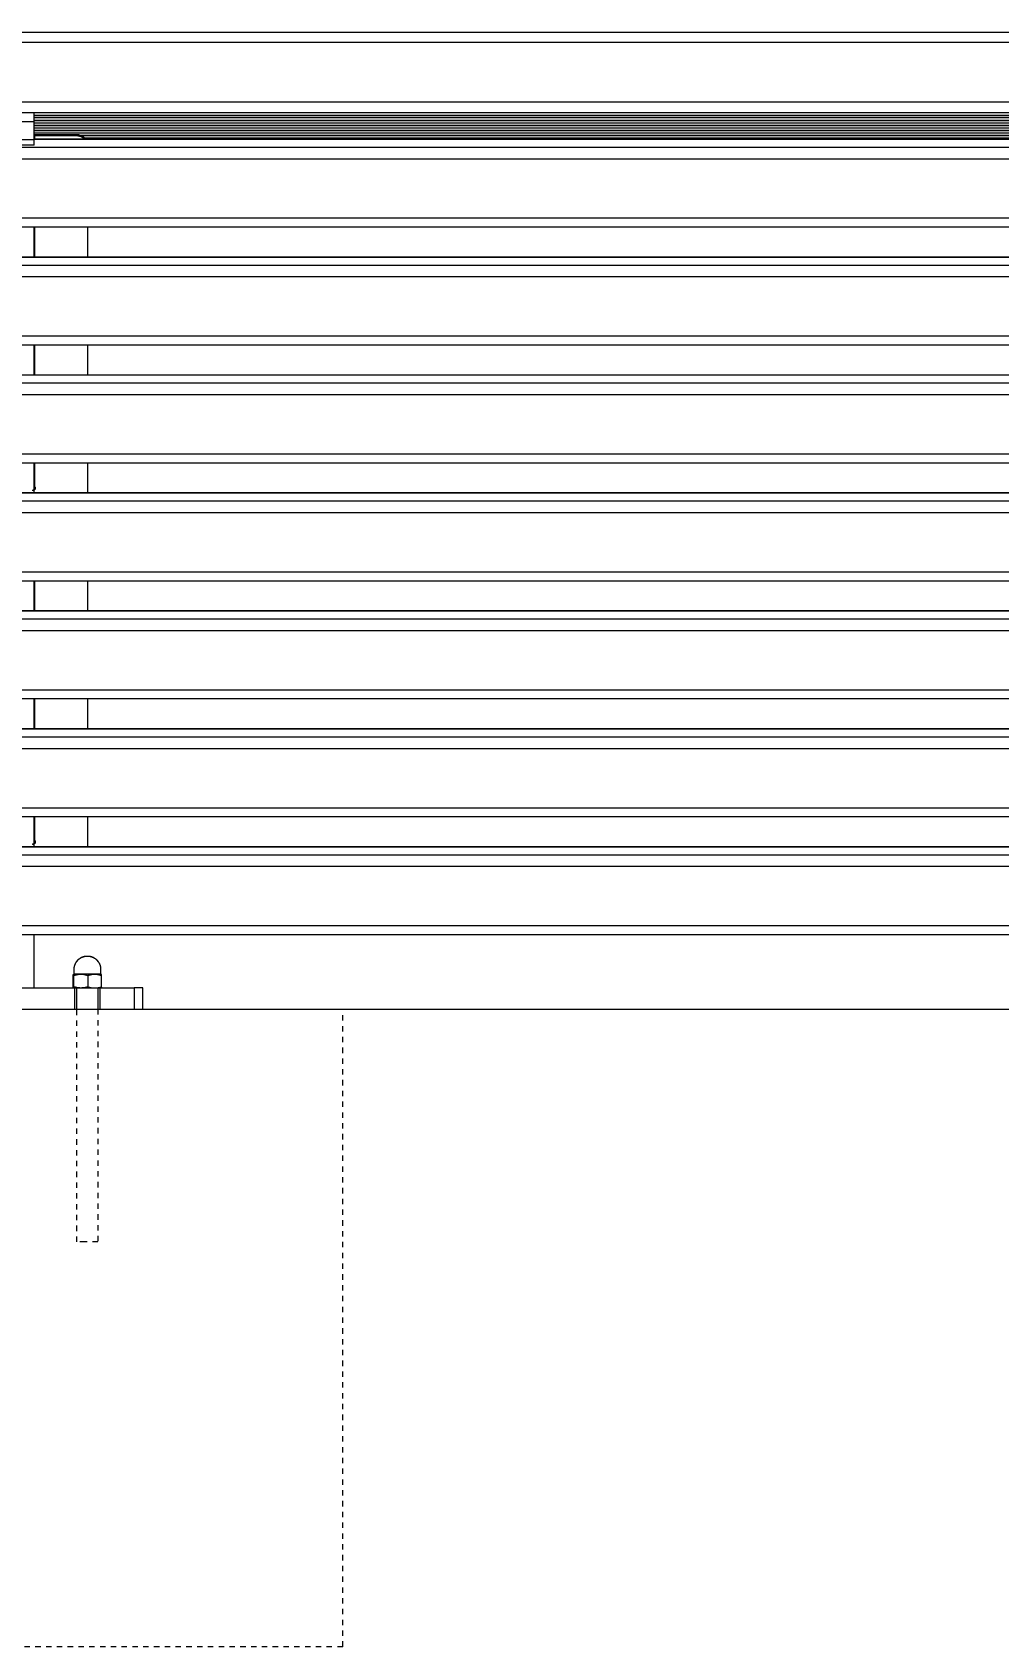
# Model space of a CAD drawing. Header units: inches. Extents: x -16 to 183, y -17 to 123.
# Drawn here: x 27.91 to 45.82, y 93.22 to 123.13 of the extents above; entities that cross this region are included whole.
import ezdxf

# ---------------------------------------------------------------- set-up
doc = ezdxf.new("R2010")
doc.units = ezdxf.units.IN
doc.linetypes.add('HIDDEN', pattern=[1.905, 1.27, -0.635])
for name, color, linetype, lineweight in [('ZANO_R', 7, 'Continuous', 0), ('ZANO_R_przerywana', 250, 'HIDDEN', 0), ('ZANO_W', 1, 'Continuous', 0)]:
    doc.layers.add(name, color=color, linetype=linetype, lineweight=lineweight)
doc.styles.get("Standard").update_dxf_attribs({"font": 'arial.ttf'})
doc.dimstyles.new('amerykanie', dxfattribs={"dimtxt": 50, "dimasz": 50, "dimexe": 0.5, "dimexo": 0.5, "dimgap": 1, "dimtad": 1, "dimdec": 0, "dimzin": 0, "dimlunit": 5, "dimtxsty": 'Standard', "dimcen": 0.09, "dimclrd": 1, "dimclre": 1, "dimclrt": 1, "dimazin": 0, "dimtfac": 1, "dimtdec": 0, "dimtmove": 0, "dimatfit": 3, "dimfxl": 1, "dimtzin": 0, "dimarcsym": 1})

# ---------------------------------------------------------------- blocks, each defined once
blk = doc.blocks.new('*D373')
at = {"layer": 'ZANO_W', "color": 1, "lineweight": -2}
blk.add_line((174.398, 108.168), (174.592, 109.617), dxfattribs=at)
blk.add_arc((173.977, 105.031), 4.127, 13.9165, 68.4416, dxfattribs=at)
at = {"layer": 'ZANO_W', "color": 1}
for points in [[(175.535, 109.031), (175.451, 108.708), (174.526, 109.121)], [(177.818, 106.003), (178.148, 106.044), (178.104, 105.031)]]:
    blk.add_solid(points, dxfattribs=at)
at = {"layer": 'ZANO_W', "color": 1, "insert": (178.598, 109.965), "char_height": 1.625, "attachment_point": 5}
blk.add_mtext("82%%d21'", dxfattribs=at)

msp = doc.modelspace()

# ---------------------------------------------------------------- linework, layer by layer
at = {"layer": 'ZANO_R'}
for p, q in [((-7.48676, 123.13141), (62.98564, 123.13141)), ((62.98564, 122.94287), (-7.48676, 122.94287)), ((-7.48676, 121.84149), (62.98564, 121.84149)), ((62.98564, 121.6365), (-7.48676, 121.6365)), ((27.55259, 121.47913), (27.94629, 121.47913)), ((27.94629, 121.47913), (27.94629, 121.63647)), ((27.94629, 121.58995), (60.42659, 121.58995)), ((60.42659, 121.58978), (27.94629, 121.58978)), ((60.42659, 121.5434), (27.94629, 121.5434)), ((27.94629, 121.49686), (60.42659, 121.49686)), ((60.42659, 121.49668), (27.94629, 121.49668)), ((27.94629, 121.14137), (27.94629, 121.47913)), ((60.42659, 121.45031), (27.94629, 121.45031)), ((27.94629, 121.40376), (60.42659, 121.40376)), ((60.42659, 121.40358), (27.94629, 121.40358)), ((60.42659, 121.35721), (27.94629, 121.35721)), ((27.94629, 121.31066), (60.42659, 121.31066)), ((60.42659, 121.31048), (27.94629, 121.31048)), ((60.42659, 121.26411), (27.94629, 121.26411)), ((27.94629, 121.21756), (27.95417, 121.21756)), ((27.95417, 121.21738), (27.94629, 121.21738)), ((27.95417, 121.17101), (27.94629, 121.17101)), ((27.94629, 121.1531), (60.42659, 121.1531)), ((60.42659, 121.15135), (27.94629, 121.15135)), ((27.95417, 121.23749), (27.95417, 121.21655)), ((27.95417, 121.23749), (28.73369, 121.23749)), ((27.95417, 121.21655), (28.73369, 121.21655)), ((27.95417, 121.1531), (27.95417, 121.21655)), ((28.73369, 121.23749), (28.73369, 121.21655)), ((28.73369, 121.23749), (28.74048, 121.23738)), ((28.73369, 121.21655), (28.74049, 121.21644)), ((28.74048, 121.23738), (28.74726, 121.23704)), ((28.74049, 121.21644), (28.74728, 121.21609)), ((28.74726, 121.23704), (28.75402, 121.23647)), ((28.74728, 121.21609), (28.75405, 121.21551)), ((28.75402, 121.23647), (28.76075, 121.23566)), ((28.75405, 121.21551), (28.7608, 121.2147)), ((28.76075, 121.23566), (28.76746, 121.23462)), ((28.7608, 121.2147), (28.76751, 121.21366)), ((28.76746, 121.23462), (28.77412, 121.23335)), ((28.76751, 121.21366), (28.77419, 121.21239)), ((28.77412, 121.23335), (28.78074, 121.23186)), ((28.77419, 121.21239), (28.78082, 121.21089)), ((28.78074, 121.23186), (28.78731, 121.23014)), ((28.78082, 121.21089), (28.78739, 121.20916)), ((28.78731, 121.23014), (28.79381, 121.22819)), ((28.78739, 121.20916), (28.7939, 121.20721)), ((28.79381, 121.22819), (28.80023, 121.22602)), ((28.7939, 121.20721), (28.80034, 121.20503)), ((28.80023, 121.22602), (28.80659, 121.22363)), ((28.80034, 121.20503), (28.8067, 121.20264)), ((28.80659, 121.22363), (28.81285, 121.22103)), ((28.8067, 121.20264), (28.81297, 121.20002)), ((28.81285, 121.22103), (28.81902, 121.21821)), ((28.81297, 121.20002), (28.81915, 121.1972)), ((28.81902, 121.21821), (28.82509, 121.21518)), ((28.81915, 121.1972), (28.82523, 121.19416)), ((28.82037, 121.21756), (59.55251, 121.21756)), ((59.55215, 121.21738), (28.82074, 121.21738)), ((28.82509, 121.21518), (28.83106, 121.21194)), ((28.82523, 121.19416), (28.8312, 121.19091)), ((28.83106, 121.21194), (28.83691, 121.2085)), ((28.8312, 121.19091), (28.83706, 121.18747)), ((28.83691, 121.2085), (28.84263, 121.20487)), ((28.83706, 121.18747), (28.8428, 121.18382)), ((28.84263, 121.20487), (28.84823, 121.20103)), ((28.8428, 121.18382), (28.8484, 121.17998)), ((28.84823, 121.20103), (28.85369, 121.19701)), ((28.8484, 121.17998), (28.85387, 121.17594)), ((28.85369, 121.19701), (28.85902, 121.1928)), ((28.85387, 121.17594), (28.8592, 121.17172)), ((28.85902, 121.1928), (28.86419, 121.18841)), ((28.8592, 121.17172), (28.86438, 121.16733)), ((28.86419, 121.18841), (28.86921, 121.18385)), ((28.86438, 121.16733), (28.86941, 121.16275)), ((28.86921, 121.18385), (28.87407, 121.17911)), ((28.86941, 121.16275), (28.87427, 121.15801)), ((28.87407, 121.17911), (28.87877, 121.17421)), ((28.87427, 121.15801), (28.87897, 121.1531)), ((28.87877, 121.17421), (28.88329, 121.16916)), ((59.49117, 121.17101), (28.88171, 121.17101)), ((28.88329, 121.16916), (28.88764, 121.16395)), ((28.88764, 121.16395), (28.8918, 121.15859)), ((28.8918, 121.15859), (28.89578, 121.1531)), ((-7.48676, 121.00475), (62.98564, 121.00475)), ((27.94629, 121.14137), (27.55259, 121.14137)), ((27.94629, 121.03842), (27.55259, 121.03842)), ((27.94629, 121.03842), (27.94629, 121.14137)), ((27.94629, 121.0385), (27.94629, 121.03842)), ((27.94629, 121.03842), (27.94629, 121.03842)), ((62.98564, 120.78348), (-7.48676, 120.78348)), ((-7.48676, 119.6909), (62.98564, 119.6909)), ((62.98564, 119.52023), (-7.48676, 119.52023)), ((27.94629, 118.96796), (27.94629, 119.52023)), ((27.95417, 118.96796), (27.95417, 119.52023)), ((28.93054, 119.52023), (28.93054, 118.96796)), ((-7.48676, 118.96796), (62.98564, 118.96796)), ((62.98564, 118.96621), (-7.48676, 118.96621)), ((-7.48676, 118.81961), (62.98564, 118.81961)), ((62.98564, 118.59833), (-7.48676, 118.59833)), ((-7.48676, 117.50576), (62.98564, 117.50576)), ((62.98564, 117.33509), (-7.48676, 117.33509)), ((27.94629, 116.78281), (27.94629, 117.33509)), ((27.95417, 116.78281), (27.95417, 117.33509)), ((28.93054, 117.33509), (28.93054, 116.78281)), ((-7.48676, 116.78281), (62.98564, 116.78281)), ((62.98564, 116.78106), (-7.48676, 116.78106)), ((-7.48676, 116.63447), (62.98564, 116.63447)), ((62.98564, 116.41319), (-7.48676, 116.41319)), ((-7.48676, 115.32062), (62.98564, 115.32062)), ((62.98564, 115.14995), (-7.48676, 115.14995)), ((27.94629, 114.59767), (27.94629, 115.14995)), ((27.95417, 114.7124), (27.95417, 115.14995)), ((28.93054, 115.14995), (28.93054, 114.59767)), ((-7.48676, 114.59767), (62.98564, 114.59767)), ((62.98564, 114.59592), (-7.48676, 114.59592)), ((27.90944, 114.64957), (27.91066, 114.64901)), ((27.91066, 114.64901), (27.9119, 114.6485)), ((27.9119, 114.6485), (27.91316, 114.64804)), ((27.91316, 114.64804), (27.91443, 114.64761)), ((27.91443, 114.64761), (27.91572, 114.64723)), ((27.91572, 114.64723), (27.91702, 114.64689)), ((27.91702, 114.64689), (27.91833, 114.6466)), ((27.91833, 114.6466), (27.91965, 114.64635)), ((27.91965, 114.64635), (27.92098, 114.64615)), ((27.92098, 114.64615), (27.92231, 114.64599)), ((27.92231, 114.64599), (27.92365, 114.64588)), ((27.92365, 114.64588), (27.92499, 114.64581)), ((27.92499, 114.64581), (27.92633, 114.64579)), ((27.92769, 114.6458), (27.92633, 114.64579)), ((27.92904, 114.64586), (27.92769, 114.6458)), ((27.93039, 114.64597), (27.92904, 114.64586)), ((27.93174, 114.64612), (27.93039, 114.64597)), ((27.93309, 114.64632), (27.93174, 114.64612)), ((27.93442, 114.64657), (27.93309, 114.64632)), ((27.93575, 114.64686), (27.93442, 114.64657)), ((27.93706, 114.6472), (27.93575, 114.64686)), ((27.93836, 114.64758), (27.93706, 114.6472)), ((27.93965, 114.64801), (27.93836, 114.64758)), ((27.94092, 114.64848), (27.93965, 114.64801)), ((27.94218, 114.649), (27.94092, 114.64848)), ((27.94341, 114.64956), (27.94218, 114.649)), ((27.94463, 114.65017), (27.94341, 114.64956)), ((27.94582, 114.65081), (27.94463, 114.65017)), ((27.94699, 114.6515), (27.94582, 114.65081)), ((27.94629, 114.67212), (27.94741, 114.6728)), ((27.94814, 114.65223), (27.94699, 114.6515)), ((27.94741, 114.6728), (27.94851, 114.67351)), ((27.94926, 114.65299), (27.94814, 114.65223)), ((27.94851, 114.67351), (27.94958, 114.67426)), ((27.95035, 114.6538), (27.94926, 114.65299)), ((27.94958, 114.67426), (27.95062, 114.67504)), ((27.95141, 114.65464), (27.95035, 114.6538)), ((27.95062, 114.67504), (27.95164, 114.67586)), ((27.95245, 114.65552), (27.95141, 114.65464)), ((27.95164, 114.67586), (27.95263, 114.67671)), ((27.95345, 114.65644), (27.95245, 114.65552)), ((27.95263, 114.67671), (27.95359, 114.6776)), ((27.95442, 114.65739), (27.95345, 114.65644)), ((27.95359, 114.6776), (27.95452, 114.67851)), ((27.95417, 114.7124), (27.95511, 114.71143)), ((27.95417, 114.7124), (27.95417, 114.7085)), ((27.95417, 114.7085), (27.95507, 114.70758)), ((27.95536, 114.65837), (27.95442, 114.65739)), ((27.95452, 114.67851), (27.95542, 114.67946)), ((27.95507, 114.70758), (27.95594, 114.70663)), ((27.95511, 114.71143), (27.95602, 114.71042)), ((27.95626, 114.65938), (27.95536, 114.65837)), ((27.95542, 114.67946), (27.95629, 114.68044)), ((27.95594, 114.70663), (27.95678, 114.70565)), ((27.95602, 114.71042), (27.9569, 114.70939)), ((27.95712, 114.66043), (27.95626, 114.65938)), ((27.95629, 114.68044), (27.95712, 114.68144)), ((27.95678, 114.70565), (27.95758, 114.70464)), ((27.9569, 114.70939), (27.95774, 114.70832)), ((27.95712, 114.68144), (27.95792, 114.68247)), ((27.95795, 114.6615), (27.95712, 114.66043)), ((27.95758, 114.70464), (27.95835, 114.70361)), ((27.95774, 114.70832), (27.95854, 114.70722)), ((27.95792, 114.68247), (27.95869, 114.68353)), ((27.95874, 114.6626), (27.95795, 114.6615)), ((27.95835, 114.70361), (27.95909, 114.70255)), ((27.95854, 114.70722), (27.9593, 114.7061)), ((27.95869, 114.68353), (27.95942, 114.68462)), ((27.9595, 114.66373), (27.95874, 114.6626)), ((27.95909, 114.70255), (27.95979, 114.70147)), ((27.9593, 114.7061), (27.96002, 114.70495)), ((27.95942, 114.68462), (27.96011, 114.68572)), ((27.96021, 114.66489), (27.9595, 114.66373)), ((27.95979, 114.70147), (27.96046, 114.70036)), ((27.96002, 114.70495), (27.96071, 114.70378)), ((27.96011, 114.68572), (27.96077, 114.68685)), ((27.96088, 114.66607), (27.96021, 114.66489)), ((27.96046, 114.70036), (27.96108, 114.69924)), ((27.96071, 114.70378), (27.96135, 114.70258)), ((27.96077, 114.68685), (27.96138, 114.688)), ((27.96151, 114.66727), (27.96088, 114.66607)), ((27.96108, 114.69924), (27.96168, 114.69809)), ((27.96135, 114.70258), (27.96195, 114.70136)), ((27.96138, 114.688), (27.96196, 114.68917)), ((27.9621, 114.66849), (27.96151, 114.66727)), ((27.96168, 114.69809), (27.96223, 114.69693)), ((27.96195, 114.70136), (27.9625, 114.70013)), ((27.96196, 114.68917), (27.9625, 114.69036)), ((27.96264, 114.66974), (27.9621, 114.66849)), ((27.96223, 114.69693), (27.96274, 114.69574)), ((27.9625, 114.70013), (27.96302, 114.69887)), ((27.9625, 114.69036), (27.963, 114.69157)), ((27.96314, 114.671), (27.96264, 114.66974)), ((27.96274, 114.69574), (27.96322, 114.69454)), ((27.963, 114.69157), (27.96346, 114.69279)), ((27.96302, 114.69887), (27.96349, 114.6976)), ((27.9636, 114.67228), (27.96314, 114.671)), ((27.96322, 114.69454), (27.96365, 114.69333)), ((27.96346, 114.69279), (27.96388, 114.69403)), ((27.96349, 114.6976), (27.96391, 114.69631)), ((27.96401, 114.67357), (27.9636, 114.67228)), ((27.96388, 114.69403), (27.96425, 114.69528)), ((27.96391, 114.69631), (27.96429, 114.695)), ((27.96438, 114.67488), (27.96401, 114.67357)), ((27.96429, 114.695), (27.96462, 114.69369)), ((27.9647, 114.67619), (27.96438, 114.67488)), ((27.96462, 114.69369), (27.96491, 114.69236)), ((27.96498, 114.67752), (27.9647, 114.67619)), ((27.96491, 114.69236), (27.96515, 114.69103)), ((27.96521, 114.67886), (27.96498, 114.67752)), ((27.96515, 114.69103), (27.96535, 114.68968)), ((27.96539, 114.68021), (27.96521, 114.67886)), ((27.96535, 114.68968), (27.96549, 114.68833)), ((27.96552, 114.68156), (27.96539, 114.68021)), ((27.96549, 114.68833), (27.96559, 114.68698)), ((27.96561, 114.68291), (27.96552, 114.68156)), ((27.96559, 114.68698), (27.96565, 114.68562)), ((27.96565, 114.68427), (27.96561, 114.68291)), ((27.96565, 114.68562), (27.96565, 114.68427)), ((-7.48676, 114.44933), (62.98564, 114.44933)), ((62.98564, 114.22805), (-7.48676, 114.22805)), ((-7.48676, 113.13548), (62.98564, 113.13548)), ((62.98564, 112.96481), (-7.48676, 112.96481)), ((27.94629, 112.41253), (27.94629, 112.96481)), ((27.95417, 112.41253), (27.95417, 112.96481)), ((28.93054, 112.96481), (28.93054, 112.41253)), ((-7.48676, 112.41253), (62.98564, 112.41253)), ((62.98564, 112.41078), (-7.48676, 112.41078)), ((-7.48676, 112.26419), (62.98564, 112.26419)), ((62.98564, 112.04291), (-7.48676, 112.04291)), ((-7.48676, 110.95034), (62.98564, 110.95034)), ((62.98564, 110.77966), (-7.48676, 110.77966)), ((27.94629, 110.22739), (27.94629, 110.77966)), ((27.95417, 110.22739), (27.95417, 110.77966)), ((28.93054, 110.77966), (28.93054, 110.22739)), ((-7.48676, 110.22739), (62.98564, 110.22739)), ((62.98564, 110.22564), (-7.48676, 110.22564)), ((-7.48676, 110.07905), (62.98564, 110.07905)), ((62.98564, 109.85777), (-7.48676, 109.85777)), ((-7.48676, 108.7652), (62.98564, 108.7652)), ((62.98564, 108.59452), (-7.48676, 108.59452)), ((27.94629, 108.04225), (27.94629, 108.59452)), ((27.95417, 108.15698), (27.95417, 108.59452)), ((28.93054, 108.59452), (28.93054, 108.04225)), ((-7.48676, 108.04225), (62.98564, 108.04225)), ((62.98564, 108.0405), (-7.48676, 108.0405)), ((27.90947, 108.09412), (27.91069, 108.09357)), ((27.91069, 108.09357), (27.91193, 108.09307)), ((27.91193, 108.09307), (27.91319, 108.0926)), ((27.91319, 108.0926), (27.91446, 108.09218)), ((27.91446, 108.09218), (27.91575, 108.0918)), ((27.91575, 108.0918), (27.91704, 108.09147)), ((27.91704, 108.09147), (27.91835, 108.09117)), ((27.91835, 108.09117), (27.91966, 108.09093)), ((27.91966, 108.09093), (27.92099, 108.09073)), ((27.92099, 108.09073), (27.92232, 108.09057)), ((27.92232, 108.09057), (27.92365, 108.09045)), ((27.92365, 108.09045), (27.92499, 108.09039)), ((27.92499, 108.09039), (27.92633, 108.09036)), ((27.92769, 108.09038), (27.92633, 108.09036)), ((27.92904, 108.09043), (27.92769, 108.09038)), ((27.93039, 108.09054), (27.92904, 108.09043)), ((27.93174, 108.09069), (27.93039, 108.09054)), ((27.93309, 108.09089), (27.93174, 108.09069)), ((27.93442, 108.09114), (27.93309, 108.09089)), ((27.93575, 108.09143), (27.93442, 108.09114)), ((27.93706, 108.09177), (27.93575, 108.09143)), ((27.93836, 108.09216), (27.93706, 108.09177)), ((27.93965, 108.09258), (27.93836, 108.09216)), ((27.94092, 108.09306), (27.93965, 108.09258)), ((27.94218, 108.09358), (27.94092, 108.09306)), ((27.94341, 108.09414), (27.94218, 108.09358)), ((27.94463, 108.09474), (27.94341, 108.09414)), ((27.94582, 108.09539), (27.94463, 108.09474)), ((27.94699, 108.09607), (27.94582, 108.09539)), ((27.94629, 108.1167), (27.94741, 108.11737)), ((27.94814, 108.0968), (27.94699, 108.09607)), ((27.94741, 108.11737), (27.94851, 108.11808)), ((27.94926, 108.09757), (27.94814, 108.0968)), ((27.94851, 108.11808), (27.94958, 108.11883)), ((27.95035, 108.09837), (27.94926, 108.09757)), ((27.94958, 108.11883), (27.95062, 108.11962)), ((27.95141, 108.09922), (27.95035, 108.09837)), ((27.95062, 108.11962), (27.95164, 108.12044)), ((27.95245, 108.1001), (27.95141, 108.09922)), ((27.95164, 108.12044), (27.95263, 108.12129)), ((27.95345, 108.10101), (27.95245, 108.1001)), ((27.95263, 108.12129), (27.95359, 108.12217)), ((27.95442, 108.10196), (27.95345, 108.10101)), ((27.95359, 108.12217), (27.95452, 108.12309)), ((27.95417, 108.15698), (27.95511, 108.156)), ((27.95417, 108.15698), (27.95417, 108.15307)), ((27.95417, 108.15307), (27.95507, 108.15215)), ((27.95536, 108.10294), (27.95442, 108.10196)), ((27.95452, 108.12309), (27.95542, 108.12403)), ((27.95507, 108.15215), (27.95594, 108.1512)), ((27.95511, 108.156), (27.95602, 108.155)), ((27.95626, 108.10396), (27.95536, 108.10294)), ((27.95542, 108.12403), (27.95629, 108.12501)), ((27.95594, 108.1512), (27.95678, 108.15022)), ((27.95602, 108.155), (27.9569, 108.15396)), ((27.95712, 108.105), (27.95626, 108.10396)), ((27.95629, 108.12501), (27.95712, 108.12602)), ((27.95678, 108.15022), (27.95758, 108.14921)), ((27.9569, 108.15396), (27.95774, 108.15289)), ((27.95712, 108.12602), (27.95792, 108.12705)), ((27.95795, 108.10608), (27.95712, 108.105)), ((27.95758, 108.14921), (27.95835, 108.14818)), ((27.95774, 108.15289), (27.95854, 108.1518)), ((27.95792, 108.12705), (27.95869, 108.12811)), ((27.95874, 108.10718), (27.95795, 108.10608)), ((27.95835, 108.14818), (27.95909, 108.14712)), ((27.95854, 108.1518), (27.9593, 108.15067)), ((27.95869, 108.12811), (27.95942, 108.12919)), ((27.9595, 108.10831), (27.95874, 108.10718)), ((27.95909, 108.14712), (27.95979, 108.14604)), ((27.9593, 108.15067), (27.96002, 108.14953)), ((27.95942, 108.12919), (27.96011, 108.1303)), ((27.96021, 108.10946), (27.9595, 108.10831)), ((27.95979, 108.14604), (27.96046, 108.14494)), ((27.96002, 108.14953), (27.96071, 108.14835)), ((27.96011, 108.1303), (27.96077, 108.13143)), ((27.96088, 108.11064), (27.96021, 108.10946)), ((27.96046, 108.14494), (27.96108, 108.14381)), ((27.96071, 108.14835), (27.96135, 108.14716)), ((27.96077, 108.13143), (27.96138, 108.13258)), ((27.96151, 108.11185), (27.96088, 108.11064)), ((27.96108, 108.14381), (27.96168, 108.14267)), ((27.96135, 108.14716), (27.96195, 108.14594)), ((27.96138, 108.13258), (27.96196, 108.13375)), ((27.9621, 108.11307), (27.96151, 108.11185)), ((27.96168, 108.14267), (27.96223, 108.1415)), ((27.96195, 108.14594), (27.9625, 108.1447)), ((27.96196, 108.13375), (27.9625, 108.13494)), ((27.96264, 108.11431), (27.9621, 108.11307)), ((27.96223, 108.1415), (27.96274, 108.14032)), ((27.9625, 108.1447), (27.96302, 108.14344)), ((27.9625, 108.13494), (27.963, 108.13614)), ((27.96314, 108.11557), (27.96264, 108.11431)), ((27.96274, 108.14032), (27.96322, 108.13912)), ((27.963, 108.13614), (27.96346, 108.13737)), ((27.96302, 108.14344), (27.96349, 108.14217)), ((27.9636, 108.11685), (27.96314, 108.11557)), ((27.96322, 108.13912), (27.96365, 108.13791)), ((27.96346, 108.13737), (27.96388, 108.13861)), ((27.96349, 108.14217), (27.96391, 108.14088)), ((27.96401, 108.11814), (27.9636, 108.11685)), ((27.96388, 108.13861), (27.96425, 108.13986)), ((27.96391, 108.14088), (27.96429, 108.13958)), ((27.96438, 108.11945), (27.96401, 108.11814)), ((27.96429, 108.13958), (27.96462, 108.13826)), ((27.9647, 108.12077), (27.96438, 108.11945)), ((27.96462, 108.13826), (27.96491, 108.13694)), ((27.96498, 108.1221), (27.9647, 108.12077)), ((27.96491, 108.13694), (27.96515, 108.1356)), ((27.96521, 108.12344), (27.96498, 108.1221)), ((27.96515, 108.1356), (27.96535, 108.13426)), ((27.96539, 108.12478), (27.96521, 108.12344)), ((27.96535, 108.13426), (27.96549, 108.13291)), ((27.96552, 108.12613), (27.96539, 108.12478)), ((27.96549, 108.13291), (27.96559, 108.13155)), ((27.96561, 108.12749), (27.96552, 108.12613)), ((27.96559, 108.13155), (27.96565, 108.1302)), ((27.96565, 108.12884), (27.96561, 108.12749)), ((27.96565, 108.1302), (27.96565, 108.12884)), ((-7.48676, 107.8939), (62.98564, 107.8939)), ((62.98564, 107.67262), (-7.48676, 107.67262)), ((-7.48676, 106.58005), (62.98564, 106.58005)), ((62.98564, 106.40938), (-7.48676, 106.40938)), ((27.94629, 105.42448), (27.94629, 106.40938)), ((28.71191, 105.88341), (28.7159, 105.89081)), ((28.71207, 105.88168), (28.71606, 105.88908)), ((28.7159, 105.89081), (28.72014, 105.89808)), ((28.71606, 105.88908), (28.7203, 105.89633)), ((28.72014, 105.89808), (28.72462, 105.9052)), ((28.7203, 105.89633), (28.72479, 105.90343)), ((28.72462, 105.9052), (28.72935, 105.91216)), ((28.72479, 105.90343), (28.72952, 105.91038)), ((28.72935, 105.91216), (28.73431, 105.91895)), ((28.72952, 105.91038), (28.73448, 105.91716)), ((28.73431, 105.91895), (28.7395, 105.92558)), ((28.73448, 105.91716), (28.73967, 105.92377)), ((28.7395, 105.92558), (28.74491, 105.93202)), ((28.73967, 105.92377), (28.74508, 105.93019)), ((28.74491, 105.93202), (28.75054, 105.93827)), ((28.74508, 105.93019), (28.75071, 105.93643)), ((28.75054, 105.93827), (28.75638, 105.94432)), ((28.75071, 105.93643), (28.75655, 105.94247)), ((28.75638, 105.94432), (28.76242, 105.95018)), ((28.75655, 105.94247), (28.76259, 105.94831)), ((28.76242, 105.95018), (28.76866, 105.95582)), ((28.76259, 105.94831), (28.76883, 105.95394)), ((28.76866, 105.95582), (28.77509, 105.96124)), ((28.76883, 105.95394), (28.77526, 105.95935)), ((28.77509, 105.96124), (28.7817, 105.96645)), ((28.77526, 105.95935), (28.78186, 105.96454)), ((28.7817, 105.96645), (28.78849, 105.97142)), ((28.78186, 105.96454), (28.78865, 105.96951)), ((28.78849, 105.97142), (28.79544, 105.97616)), ((28.78865, 105.96951), (28.79559, 105.97423)), ((28.79544, 105.97616), (28.80255, 105.98066)), ((28.79559, 105.97423), (28.80269, 105.97872)), ((28.80255, 105.98066), (28.80981, 105.98491)), ((28.80269, 105.97872), (28.80995, 105.98296)), ((28.80981, 105.98491), (28.81721, 105.98891)), ((28.80995, 105.98296), (28.81734, 105.98695)), ((28.81721, 105.98891), (28.82474, 105.99266)), ((28.81734, 105.98695), (28.82486, 105.99069)), ((28.82474, 105.99266), (28.8324, 105.99615)), ((28.82486, 105.99069), (28.83251, 105.99417)), ((28.8324, 105.99615), (28.84017, 105.99937)), ((28.83251, 105.99417), (28.84028, 105.99739)), ((28.84017, 105.99937), (28.84804, 106.00232)), ((28.84028, 105.99739), (28.84814, 106.00033)), ((28.84804, 106.00232), (28.85602, 106.00501)), ((28.84814, 106.00033), (28.85611, 106.00301)), ((28.85602, 106.00501), (28.86408, 106.00742)), ((28.85611, 106.00301), (28.86416, 106.00542)), ((28.86408, 106.00742), (28.87221, 106.00955)), ((28.86416, 106.00542), (28.87229, 106.00755)), ((28.87221, 106.00955), (28.88042, 106.01141)), ((28.87229, 106.00755), (28.88048, 106.0094)), ((28.88042, 106.01141), (28.88868, 106.01298)), ((28.88048, 106.0094), (28.88874, 106.01096)), ((28.88868, 106.01298), (28.897, 106.01427)), ((28.88874, 106.01096), (28.89704, 106.01225)), ((28.897, 106.01427), (28.90535, 106.01528)), ((28.89704, 106.01225), (28.90538, 106.01325)), ((28.90535, 106.01528), (28.91373, 106.01599)), ((28.90538, 106.01325), (28.91375, 106.01397)), ((28.91373, 106.01599), (28.92213, 106.01642)), ((28.91375, 106.01397), (28.92214, 106.0144)), ((28.92213, 106.01642), (28.93054, 106.01657)), ((28.92214, 106.0144), (28.93054, 106.01454)), ((28.93054, 106.01657), (28.93896, 106.01642)), ((28.93054, 106.01454), (28.93895, 106.0144)), ((28.93895, 106.0144), (28.94734, 106.01397)), ((28.93896, 106.01642), (28.94736, 106.01599)), ((28.94734, 106.01397), (28.95571, 106.01325)), ((28.94736, 106.01599), (28.95574, 106.01528)), ((28.95571, 106.01325), (28.96405, 106.01225)), ((28.95574, 106.01528), (28.96409, 106.01427)), ((28.96405, 106.01225), (28.97235, 106.01096)), ((28.96409, 106.01427), (28.97241, 106.01298)), ((28.97235, 106.01096), (28.98061, 106.0094)), ((28.97241, 106.01298), (28.98067, 106.01141)), ((28.98061, 106.0094), (28.9888, 106.00755)), ((28.98067, 106.01141), (28.98888, 106.00955)), ((28.9888, 106.00755), (28.99693, 106.00542)), ((28.98888, 106.00955), (28.99701, 106.00742)), ((28.99693, 106.00542), (29.00498, 106.00301)), ((28.99701, 106.00742), (29.00507, 106.00501)), ((29.00498, 106.00301), (29.01295, 106.00033)), ((29.00507, 106.00501), (29.01305, 106.00232)), ((29.01295, 106.00033), (29.02081, 105.99739)), ((29.01305, 106.00232), (29.02092, 105.99937)), ((29.02081, 105.99739), (29.02858, 105.99417)), ((29.02092, 105.99937), (29.02869, 105.99615)), ((29.02858, 105.99417), (29.03622, 105.99069)), ((29.02869, 105.99615), (29.03635, 105.99266)), ((29.03622, 105.99069), (29.04375, 105.98695)), ((29.03635, 105.99266), (29.04388, 105.98891)), ((29.04375, 105.98695), (29.05114, 105.98296)), ((29.04388, 105.98891), (29.05128, 105.98491)), ((29.05114, 105.98296), (29.0584, 105.97872)), ((29.05128, 105.98491), (29.05854, 105.98066)), ((29.0584, 105.97872), (29.0655, 105.97423)), ((29.05854, 105.98066), (29.06565, 105.97616)), ((29.0655, 105.97423), (29.07244, 105.96951)), ((29.06565, 105.97616), (29.0726, 105.97142)), ((29.07244, 105.96951), (29.07922, 105.96454)), ((29.0726, 105.97142), (29.07939, 105.96645)), ((29.07922, 105.96454), (29.08583, 105.95935)), ((29.07939, 105.96645), (29.086, 105.96124)), ((29.08583, 105.95935), (29.09226, 105.95394)), ((29.086, 105.96124), (29.09243, 105.95582)), ((29.09226, 105.95394), (29.0985, 105.94831)), ((29.09243, 105.95582), (29.09867, 105.95018)), ((29.0985, 105.94831), (29.10454, 105.94247)), ((29.09867, 105.95018), (29.10471, 105.94432)), ((29.10454, 105.94247), (29.11038, 105.93643)), ((29.10471, 105.94432), (29.11055, 105.93827)), ((29.11038, 105.93643), (29.11601, 105.93019)), ((29.11055, 105.93827), (29.11618, 105.93202)), ((29.11601, 105.93019), (29.12142, 105.92377)), ((29.11618, 105.93202), (29.12159, 105.92558)), ((29.12142, 105.92377), (29.12661, 105.91716)), ((29.12159, 105.92558), (29.12678, 105.91895)), ((29.12661, 105.91716), (29.13157, 105.91038)), ((29.12678, 105.91895), (29.13174, 105.91216)), ((29.13157, 105.91038), (29.1363, 105.90343)), ((29.13174, 105.91216), (29.13647, 105.9052)), ((29.1363, 105.90343), (29.14079, 105.89633)), ((29.13647, 105.9052), (29.14095, 105.89808)), ((29.14079, 105.89633), (29.14503, 105.88908)), ((29.14095, 105.89808), (29.14519, 105.89081)), ((29.14503, 105.88908), (29.14902, 105.88168)), ((29.14519, 105.89081), (29.14918, 105.88341)), ((28.66894, 105.65907), (28.67447, 105.68182)), ((28.66894, 105.65704), (28.67484, 105.6799)), ((28.66924, 105.65917), (28.66894, 105.65907)), ((28.66894, 105.65704), (28.66894, 105.65907)), ((28.66894, 105.44685), (28.66894, 105.65704)), ((28.67447, 105.68182), (28.67464, 105.68192)), ((28.67465, 105.68192), (28.67464, 105.68192)), ((28.67464, 105.68192), (28.67464, 105.68192)), ((28.67464, 105.68192), (28.67464, 105.68192)), ((28.67464, 105.68192), (28.67464, 105.68192)), ((28.67464, 105.68192), (28.67465, 105.68192)), ((28.67465, 105.68192), (28.67472, 105.68192)), ((28.67472, 105.68192), (28.67508, 105.68192)), ((28.67484, 105.6799), (28.68074, 105.65704)), ((28.80774, 105.6799), (28.67503, 105.6799)), ((28.67508, 105.68192), (28.6767, 105.68192)), ((28.6767, 105.68192), (28.68364, 105.68192)), ((28.68044, 105.67995), (28.68061, 105.67997)), ((28.68061, 105.67997), (28.68077, 105.68001)), ((28.68067, 105.68201), (28.68083, 105.68205)), ((28.68074, 105.65704), (28.69341, 105.66119)), ((28.68074, 105.44685), (28.68074, 105.65704)), ((28.68077, 105.68001), (28.68093, 105.68004)), ((28.68083, 105.68205), (28.68099, 105.68209)), ((28.68093, 105.68004), (28.68109, 105.68009)), ((28.68099, 105.68209), (28.68114, 105.68213)), ((28.68109, 105.68009), (28.68124, 105.68014)), ((28.68114, 105.68213), (28.68129, 105.68218)), ((28.68124, 105.68014), (28.6814, 105.68019)), ((28.68129, 105.68218), (28.68145, 105.68223)), ((28.6814, 105.68019), (28.68155, 105.68025)), ((28.68145, 105.68223), (28.6816, 105.6823)), ((28.68155, 105.68025), (28.6817, 105.68031)), ((28.6816, 105.6823), (28.68174, 105.68236)), ((28.6817, 105.68031), (28.68185, 105.68039)), ((28.68174, 105.68236), (28.68189, 105.68243)), ((28.68185, 105.68039), (28.682, 105.68046)), ((28.68189, 105.68243), (28.68203, 105.68251)), ((28.682, 105.68046), (28.68214, 105.68054)), ((28.68203, 105.68251), (28.68217, 105.68259)), ((28.68214, 105.68054), (28.68228, 105.68063)), ((28.68217, 105.68259), (28.68231, 105.68267)), ((28.68228, 105.68063), (28.68242, 105.68072)), ((28.68231, 105.68267), (28.68244, 105.68276)), ((28.68242, 105.68072), (28.68255, 105.68081)), ((28.68244, 105.68276), (28.68257, 105.68285)), ((28.68255, 105.68081), (28.68268, 105.68091)), ((28.68257, 105.68285), (28.6827, 105.68295)), ((28.68268, 105.68091), (28.68281, 105.68101)), ((28.6827, 105.68295), (28.68283, 105.68305)), ((28.68281, 105.68101), (28.68293, 105.68112)), ((28.68283, 105.68305), (28.68295, 105.68316)), ((28.68293, 105.68112), (28.68305, 105.68123)), ((28.68295, 105.68316), (28.68306, 105.68327)), ((28.68305, 105.68123), (28.68317, 105.68135)), ((28.68306, 105.68327), (28.68318, 105.68339)), ((28.68317, 105.68135), (28.68328, 105.68147)), ((28.68318, 105.68339), (28.68329, 105.68351)), ((28.68328, 105.68147), (28.68339, 105.6816)), ((28.68329, 105.68351), (28.68339, 105.68363)), ((28.68339, 105.68363), (28.68349, 105.68375)), ((28.68339, 105.6816), (28.68349, 105.68172)), ((28.68349, 105.68375), (28.68359, 105.68388)), ((28.68349, 105.68172), (28.68359, 105.68185)), ((28.68359, 105.68388), (28.68368, 105.68401)), ((28.68359, 105.68185), (28.68368, 105.68199)), ((28.68368, 105.68401), (28.68377, 105.68415)), ((28.68368, 105.68199), (28.68377, 105.68213)), ((28.68377, 105.68415), (28.68385, 105.68429)), ((28.68377, 105.68213), (28.68385, 105.68227)), ((28.68385, 105.68429), (28.68393, 105.68443)), ((28.68385, 105.68227), (28.68393, 105.68241)), ((28.68393, 105.68443), (28.684, 105.68457)), ((28.68393, 105.68241), (28.68401, 105.68256)), ((28.684, 105.68457), (28.68407, 105.68472)), ((28.68401, 105.68256), (28.68408, 105.68271)), ((28.68407, 105.68472), (28.68413, 105.68487)), ((28.68408, 105.68271), (28.68414, 105.68286)), ((28.68413, 105.68487), (28.68419, 105.68502)), ((28.68414, 105.68286), (28.6842, 105.68301)), ((28.68419, 105.68502), (28.68425, 105.68517)), ((28.6842, 105.68301), (28.68425, 105.68317)), ((28.68425, 105.68517), (28.68429, 105.68532)), ((28.68425, 105.68317), (28.6843, 105.68332)), ((28.68429, 105.68532), (28.68434, 105.68548)), ((28.6843, 105.68332), (28.68434, 105.68348)), ((28.68434, 105.68548), (28.68437, 105.68564)), ((28.68434, 105.68348), (28.68438, 105.68364)), ((28.68437, 105.68564), (28.6844, 105.68579)), ((28.68438, 105.68364), (28.68441, 105.6838)), ((28.68441, 105.6838), (28.68444, 105.68397)), ((28.68444, 105.68397), (28.68446, 105.68413)), ((28.68446, 105.68413), (28.68447, 105.68429)), ((28.68447, 105.68429), (28.68448, 105.68446)), ((28.68448, 105.76848), (28.68463, 105.77688)), ((28.68448, 105.68462), (28.68448, 105.76848)), ((28.68448, 105.68446), (28.68448, 105.68462)), ((28.68461, 105.77842), (28.68502, 105.78683)), ((28.68463, 105.77688), (28.68506, 105.78527)), ((28.68502, 105.78683), (28.68573, 105.79521)), ((28.68506, 105.78527), (28.68577, 105.79364)), ((28.68573, 105.79521), (28.68671, 105.80357)), ((28.68577, 105.79364), (28.68677, 105.80198)), ((28.68671, 105.80357), (28.68799, 105.81188)), ((28.68677, 105.80198), (28.68806, 105.81029)), ((28.68799, 105.81188), (28.68954, 105.82015)), ((28.68806, 105.81029), (28.68963, 105.81854)), ((28.68954, 105.82015), (28.69138, 105.82836)), ((28.68963, 105.81854), (28.69148, 105.82674)), ((28.69138, 105.82836), (28.6935, 105.8365)), ((28.69148, 105.82674), (28.69361, 105.83487)), ((28.69341, 105.66119), (28.70621, 105.66494)), ((28.6935, 105.8365), (28.69589, 105.84457)), ((28.69361, 105.83487), (28.69601, 105.84292)), ((28.69589, 105.84457), (28.69856, 105.85254)), ((28.69601, 105.84292), (28.69869, 105.85088)), ((28.69856, 105.85254), (28.7015, 105.86043)), ((28.69869, 105.85088), (28.70164, 105.85875)), ((28.7015, 105.86043), (28.70471, 105.8682)), ((28.70164, 105.85875), (28.70485, 105.86651)), ((28.70471, 105.8682), (28.70818, 105.87587)), ((28.70485, 105.86651), (28.70833, 105.87416)), ((28.70621, 105.66494), (28.71912, 105.66827)), ((28.70818, 105.87587), (28.71191, 105.88341)), ((28.70833, 105.87416), (28.71207, 105.88168)), ((28.71912, 105.66827), (28.73213, 105.67119)), ((28.73213, 105.67119), (28.74523, 105.6737)), ((28.74523, 105.6737), (28.7584, 105.67578)), ((28.7584, 105.67578), (28.77163, 105.67745)), ((28.77163, 105.67745), (28.7849, 105.67869)), ((28.7849, 105.67869), (28.79821, 105.67951)), ((28.79821, 105.67951), (28.81154, 105.6799)), ((28.81154, 105.6799), (28.82487, 105.67951)), ((29.06358, 105.6799), (28.81489, 105.6799)), ((28.82487, 105.67951), (28.83818, 105.67869)), ((28.83818, 105.67869), (28.85146, 105.67745)), ((28.85146, 105.67745), (28.86469, 105.67578)), ((28.86469, 105.67578), (28.87786, 105.6737)), ((28.87786, 105.6737), (28.89095, 105.67119)), ((28.89095, 105.67119), (28.90396, 105.66827)), ((28.90396, 105.66827), (28.91687, 105.66494)), ((28.91687, 105.66494), (28.92967, 105.66119)), ((28.92967, 105.66119), (28.94234, 105.65704)), ((28.94234, 105.65704), (28.95441, 105.66119)), ((28.94234, 105.65704), (28.94234, 105.44685)), ((28.95441, 105.66119), (28.9666, 105.66493)), ((28.9666, 105.66493), (28.97891, 105.66826)), ((28.97891, 105.66826), (28.99133, 105.67118)), ((28.99133, 105.67118), (29.00384, 105.67369)), ((29.00384, 105.67369), (29.01642, 105.67577)), ((29.01642, 105.67577), (29.02907, 105.67744)), ((29.02907, 105.67744), (29.04176, 105.67868)), ((29.04176, 105.67868), (29.05449, 105.6795)), ((29.05449, 105.6795), (29.06724, 105.6799)), ((29.06724, 105.6799), (29.07999, 105.6795)), ((29.15605, 105.6799), (29.07047, 105.6799)), ((29.07999, 105.6795), (29.09272, 105.67868)), ((29.09272, 105.67868), (29.10542, 105.67744)), ((29.10542, 105.67744), (29.11806, 105.67577)), ((29.11806, 105.67577), (29.13065, 105.67368)), ((29.13065, 105.67368), (29.14316, 105.67118)), ((29.14316, 105.67118), (29.15557, 105.66826)), ((29.14902, 105.88168), (29.15276, 105.87416)), ((29.14918, 105.88341), (29.15291, 105.87587)), ((29.15276, 105.87416), (29.15624, 105.86651)), ((29.15291, 105.87587), (29.15638, 105.8682)), ((29.15557, 105.66826), (29.16789, 105.66492)), ((29.17923, 105.6799), (29.15605, 105.6799)), ((29.15624, 105.86651), (29.15945, 105.85875)), ((29.15638, 105.8682), (29.15959, 105.86043)), ((29.15945, 105.85875), (29.1624, 105.85088)), ((29.15959, 105.86043), (29.16253, 105.85254)), ((29.1624, 105.85088), (29.16508, 105.84292)), ((29.16253, 105.85254), (29.1652, 105.84457)), ((29.16508, 105.84292), (29.16748, 105.83487)), ((29.1652, 105.84457), (29.16759, 105.8365)), ((29.16748, 105.83487), (29.16961, 105.82674)), ((29.16759, 105.8365), (29.16971, 105.82836)), ((29.16789, 105.66492), (29.18008, 105.66118)), ((29.16961, 105.82674), (29.17146, 105.81854)), ((29.16971, 105.82836), (29.17155, 105.82015)), ((29.17146, 105.81854), (29.17303, 105.81029)), ((29.17155, 105.82015), (29.1731, 105.81188)), ((29.17303, 105.81029), (29.17432, 105.80198)), ((29.1731, 105.81188), (29.17438, 105.80357)), ((29.17432, 105.80198), (29.17532, 105.79364)), ((29.17438, 105.80357), (29.17536, 105.79521)), ((29.17532, 105.79364), (29.17603, 105.78527)), ((29.17536, 105.79521), (29.17607, 105.78683)), ((29.17603, 105.78527), (29.17646, 105.77688)), ((29.17607, 105.78683), (29.17648, 105.77842)), ((29.17646, 105.77688), (29.17661, 105.76848)), ((29.17661, 105.76848), (29.17661, 105.68462)), ((29.17661, 105.68665), (29.17661, 105.68649)), ((29.17661, 105.68649), (29.17662, 105.68633)), ((29.17661, 105.68462), (29.17661, 105.68446)), ((29.17661, 105.68446), (29.17662, 105.6843)), ((29.17662, 105.68633), (29.17663, 105.68617)), ((29.17662, 105.6843), (29.17663, 105.68414)), ((29.17663, 105.68617), (29.17665, 105.68601)), ((29.17663, 105.68414), (29.17665, 105.68398)), ((29.17665, 105.68601), (29.17667, 105.68585)), ((29.17665, 105.68398), (29.17667, 105.68383)), ((29.17667, 105.68585), (29.1767, 105.68569)), ((29.17667, 105.68383), (29.1767, 105.68367)), ((29.1767, 105.68569), (29.17674, 105.68554)), ((29.1767, 105.68367), (29.17674, 105.68351)), ((29.17674, 105.68554), (29.17678, 105.68538)), ((29.17674, 105.68351), (29.17678, 105.68336)), ((29.17678, 105.68538), (29.17682, 105.68523)), ((29.17678, 105.68336), (29.17682, 105.6832)), ((29.17682, 105.68523), (29.17687, 105.68508)), ((29.17682, 105.6832), (29.17687, 105.68305)), ((29.17687, 105.68508), (29.17693, 105.68493)), ((29.17687, 105.68305), (29.17693, 105.6829)), ((29.17693, 105.68493), (29.17699, 105.68478)), ((29.17693, 105.6829), (29.17699, 105.68276)), ((29.17699, 105.68478), (29.17705, 105.68464)), ((29.17699, 105.68276), (29.17705, 105.68261)), ((29.17705, 105.68464), (29.17712, 105.68449)), ((29.17705, 105.68261), (29.17712, 105.68247)), ((29.17712, 105.68449), (29.1772, 105.68435)), ((29.17712, 105.68247), (29.1772, 105.68233)), ((29.1772, 105.68435), (29.17728, 105.68421)), ((29.1772, 105.68233), (29.17728, 105.68219)), ((29.17728, 105.68421), (29.17736, 105.68408)), ((29.17728, 105.68219), (29.17736, 105.68205)), ((29.17736, 105.68408), (29.17745, 105.68395)), ((29.17736, 105.68205), (29.17745, 105.68192)), ((29.17745, 105.68395), (29.17755, 105.68382)), ((29.17745, 105.68192), (29.17755, 105.68179)), ((29.17745, 105.68192), (29.18606, 105.68192)), ((29.17755, 105.68382), (29.17765, 105.68369)), ((29.17755, 105.68179), (29.17765, 105.68166)), ((29.17765, 105.68369), (29.17775, 105.68357)), ((29.17765, 105.68166), (29.17775, 105.68154)), ((29.17775, 105.68357), (29.17786, 105.68345)), ((29.17775, 105.68154), (29.17786, 105.68142)), ((29.17786, 105.68345), (29.17797, 105.68334)), ((29.17786, 105.68142), (29.17797, 105.68131)), ((29.17797, 105.68334), (29.17808, 105.68322)), ((29.17797, 105.68131), (29.17808, 105.6812)), ((29.17808, 105.68322), (29.1782, 105.68312)), ((29.17808, 105.6812), (29.1782, 105.68109)), ((29.1782, 105.68312), (29.17832, 105.68301)), ((29.1782, 105.68109), (29.17832, 105.68099)), ((29.17832, 105.68301), (29.17845, 105.68292)), ((29.17832, 105.68099), (29.17845, 105.68089)), ((29.17845, 105.68292), (29.17858, 105.68282)), ((29.17845, 105.68089), (29.17858, 105.68079)), ((29.17858, 105.68282), (29.17871, 105.68273)), ((29.17858, 105.68079), (29.17871, 105.6807)), ((29.17871, 105.68273), (29.17885, 105.68265)), ((29.17871, 105.6807), (29.17885, 105.68062)), ((29.17885, 105.68265), (29.17898, 105.68257)), ((29.17885, 105.68062), (29.17898, 105.68054)), ((29.17898, 105.68257), (29.17912, 105.68249)), ((29.17898, 105.68054), (29.17912, 105.68046)), ((29.17912, 105.68249), (29.17927, 105.68242)), ((29.17912, 105.68046), (29.17927, 105.68039)), ((29.18481, 105.6799), (29.17923, 105.6799)), ((29.17927, 105.68242), (29.17941, 105.68235)), ((29.17927, 105.68039), (29.17941, 105.68033)), ((29.17941, 105.68235), (29.17956, 105.68229)), ((29.17941, 105.68033), (29.17956, 105.68027)), ((29.17956, 105.68229), (29.17971, 105.68224)), ((29.17956, 105.68027), (29.17971, 105.68021)), ((29.17971, 105.68224), (29.17986, 105.68219)), ((29.17971, 105.68021), (29.17986, 105.68016)), ((29.17986, 105.68219), (29.18002, 105.68214)), ((29.17986, 105.68016), (29.18002, 105.68011)), ((29.18002, 105.68214), (29.18017, 105.6821)), ((29.18002, 105.68011), (29.18017, 105.68007)), ((29.18008, 105.66118), (29.19214, 105.65704)), ((29.18017, 105.6821), (29.18033, 105.68207)), ((29.18017, 105.68007), (29.18033, 105.68004)), ((29.18033, 105.68207), (29.18048, 105.68204)), ((29.18033, 105.68004), (29.18048, 105.68001)), ((29.18048, 105.68204), (29.18064, 105.68201)), ((29.18048, 105.68001), (29.18064, 105.67999)), ((29.18064, 105.68201), (29.1808, 105.68199)), ((29.18064, 105.67999), (29.1808, 105.67997)), ((29.1808, 105.68199), (29.18096, 105.68198)), ((29.1808, 105.67997), (29.18096, 105.67995)), ((29.18625, 105.68192), (29.18455, 105.6799)), ((29.1861, 105.6799), (29.18481, 105.6799)), ((29.18639, 105.6799), (29.1861, 105.6799)), ((29.19214, 105.65907), (29.18625, 105.68192)), ((29.18644, 105.6799), (29.18639, 105.6799)), ((29.18644, 105.6799), (29.18645, 105.6799)), ((29.18645, 105.6799), (29.18644, 105.6799)), ((29.18645, 105.6799), (29.18662, 105.6798)), ((29.18645, 105.6799), (29.18645, 105.6799)), ((29.19214, 105.65704), (29.18662, 105.6798)), ((29.19214, 105.65704), (29.19214, 105.65907)), ((29.19214, 105.44685), (29.19214, 105.65704)), ((27.55259, 105.42448), (27.94629, 105.42448)), ((27.94629, 105.42448), (29.80027, 105.42448)), ((28.67315, 105.42602), (28.65495, 105.42602)), ((28.67401, 105.42448), (28.66894, 105.44685)), ((28.68074, 105.44685), (28.67567, 105.42448)), ((28.69441, 105.44244), (28.68074, 105.44685)), ((28.69432, 105.42448), (28.69432, 105.03078)), ((28.70821, 105.43848), (28.69441, 105.44244)), ((28.72214, 105.43499), (28.70821, 105.43848)), ((28.73617, 105.43195), (28.72214, 105.43499)), ((28.73369, 105.03078), (28.73369, 105.42116)), ((28.7503, 105.42938), (28.73617, 105.43195)), ((28.7645, 105.42728), (28.7503, 105.42938)), ((28.77877, 105.42564), (28.7645, 105.42728)), ((28.79308, 105.42448), (28.77877, 105.42564)), ((28.84428, 105.42564), (28.82996, 105.42448)), ((28.85855, 105.42727), (28.84428, 105.42564)), ((28.87276, 105.42938), (28.85855, 105.42727)), ((28.88689, 105.43195), (28.87276, 105.42938)), ((28.90093, 105.43498), (28.88689, 105.43195)), ((28.91486, 105.43848), (28.90093, 105.43498)), ((28.92867, 105.44244), (28.91486, 105.43848)), ((28.94234, 105.44685), (28.92867, 105.44244)), ((28.94234, 105.44685), (28.95536, 105.44244)), ((28.95536, 105.44244), (28.96853, 105.43849)), ((28.96853, 105.43849), (28.98182, 105.435)), ((28.98182, 105.435), (28.99523, 105.43196)), ((28.99523, 105.43196), (29.00873, 105.42939)), ((29.00873, 105.42939), (29.02232, 105.42728)), ((29.02232, 105.42728), (29.03597, 105.42565)), ((29.03597, 105.42565), (29.04966, 105.42448)), ((29.0847, 105.42448), (29.09841, 105.42564)), ((29.09841, 105.42564), (29.11208, 105.42727)), ((29.11208, 105.42727), (29.12568, 105.42938)), ((29.12568, 105.42938), (29.1392, 105.43195)), ((29.1274, 105.42116), (29.1274, 105.03078)), ((29.1392, 105.43195), (29.15262, 105.43499)), ((29.15262, 105.43499), (29.16593, 105.43848)), ((29.16593, 105.43848), (29.17911, 105.44244)), ((29.16677, 105.03078), (29.16677, 105.42448)), ((29.17911, 105.44244), (29.19214, 105.44685)), ((29.18708, 105.42448), (29.19214, 105.44685)), ((29.20614, 105.42602), (29.18794, 105.42602)), ((29.80027, 105.42448), (29.80027, 105.03078)), ((29.95774, 105.42448), (29.80027, 105.42448)), ((29.95775, 105.03078), (29.95775, 105.42448)), ((25.69862, 105.03078), (29.80027, 105.03078)), ((28.73369, 105.0062), (28.73369, 105.03078)), ((29.1274, 105.03078), (29.1274, 105.0062)), ((29.80027, 105.03078), (29.95775, 105.03078))]:
    msp.add_line(p, q, dxfattribs=at)
msp.add_lwpolyline([(-14.11259, 105.03078), (181.73293, 105.03078)], dxfattribs=at)
at = {"layer": 'ZANO_R_przerywana', "ltscale": 0.05}
for p, q in [((28.73369, 100.72133), (28.73369, 105.03078)), ((29.1274, 105.03078), (29.1274, 100.72133)), ((33.6652, 93.21977), (33.6652, 105.03078)), ((29.12739, 100.72133), (28.73373, 100.72133)), ((28.89109, 100.72336), (28.73378, 100.72336)), ((29.12731, 100.72336), (28.89109, 100.72336)), ((29.12736, 100.72133), (29.12739, 100.72133)), ((29.12739, 100.72133), (29.12739, 100.72133)), ((33.6652, 93.21977), (21.85419, 93.21977))]:
    msp.add_line(p, q, dxfattribs=at)

# ---------------------------------------------------------------- dimensions: what is measured, and where the dimension line sits
at = {"layer": 'ZANO_W'}
dim = msp.add_angular_dim_2l(base=(177.6394, 106.93351), line1=((174.33137, 107.67262), (174.18478, 106.58005)), line2=((19.10502, 105.03078), (183.20953, 105.03078)), dimstyle='amerykanie', override={"dimtxt": 1.625, "dimasz": 1, "dimgap": 0.5, "dimdec": 4, "dimaunit": 1, "dimadec": 1, "dimtdec": 4, "dimtmove": 1, "dimfrac": 2}, dxfattribs=at)
dim.commit()
dim.dimension.update_dxf_attribs({"geometry": '*D373', "text_midpoint": (178.5982, 109.96509), "dimtype": 162})

doc.saveas('drawing.dxf')
